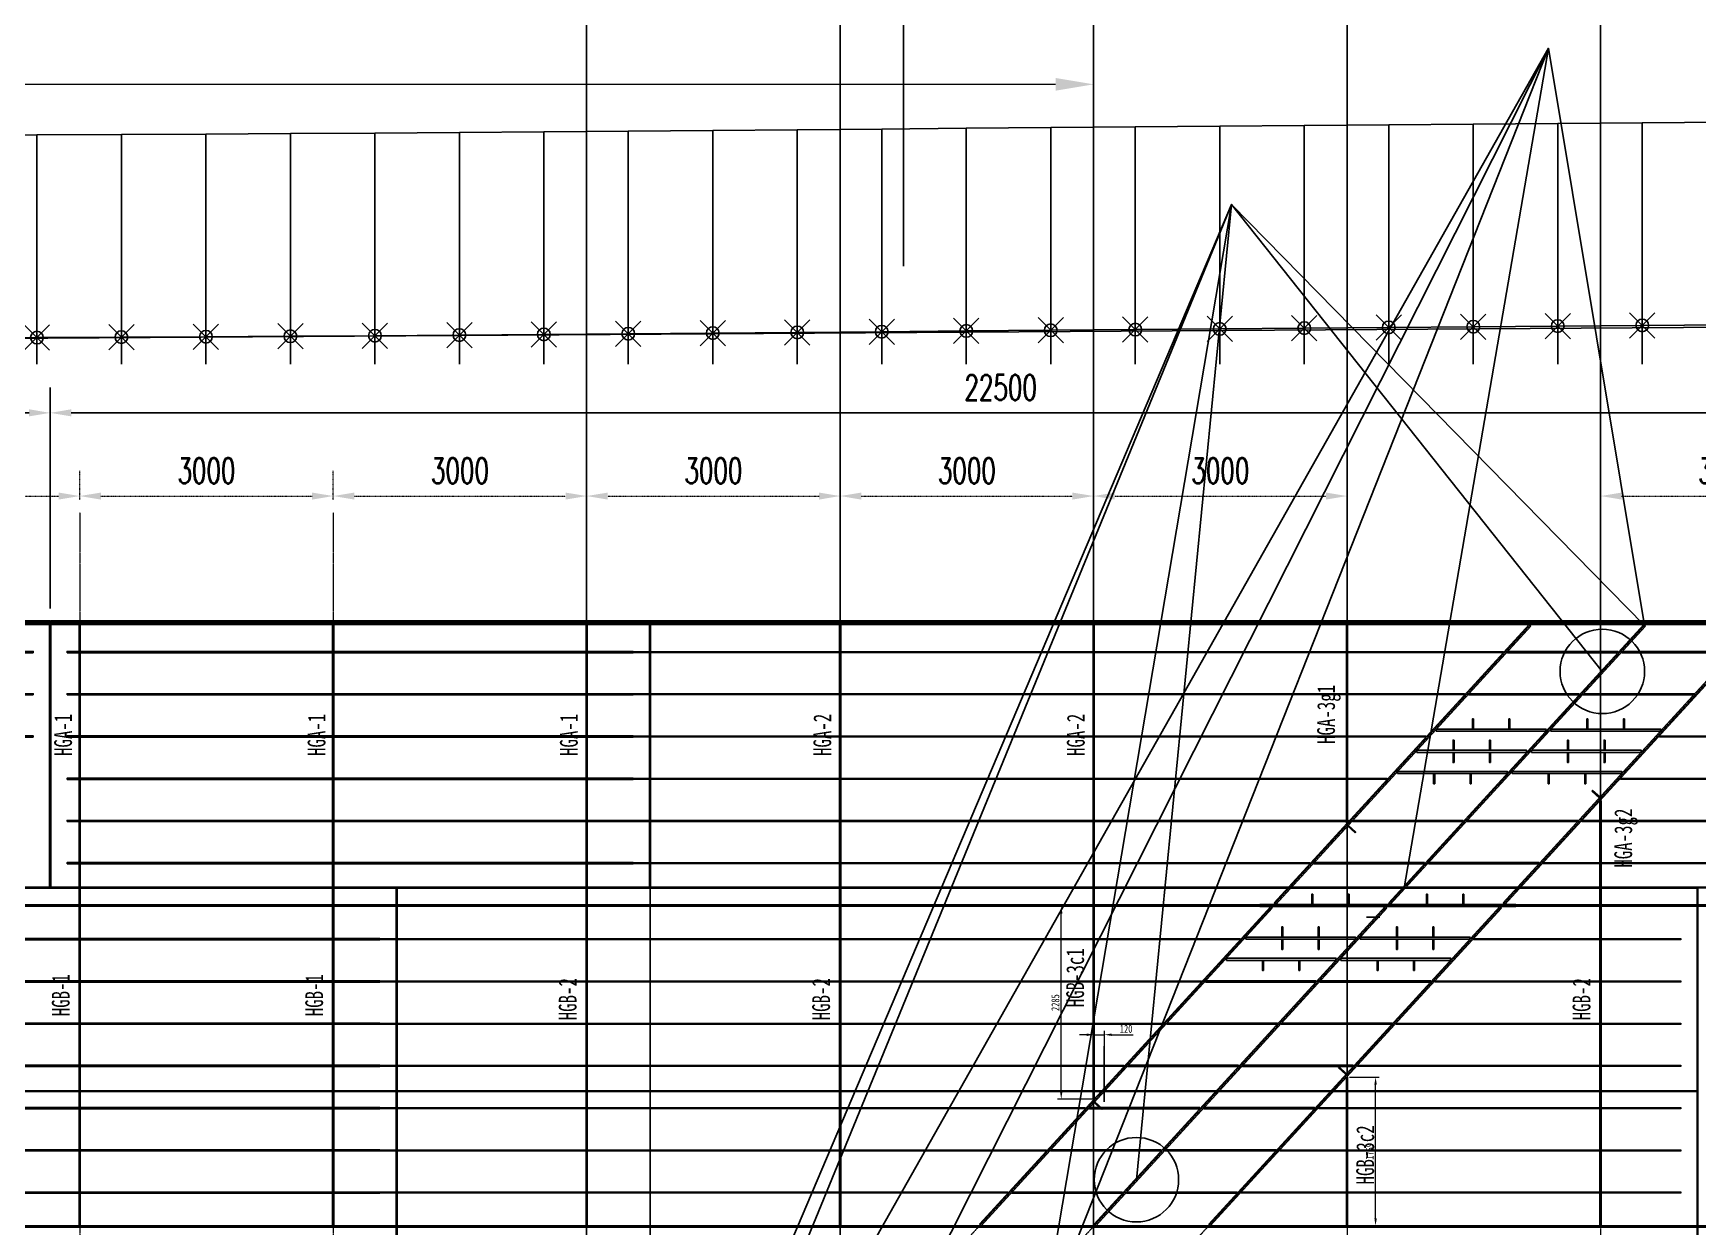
# Model space of a CAD drawing. Extents: x -158665 to 747974, y -1078007 to -307893.
# Drawn here: x 182833 to 202533, y -499995 to -485864 of the extents above; entities that cross this region are included whole.
import ezdxf
from ezdxf.enums import TextEntityAlignment as Align

# ---------------------------------------------------------------- set-up
doc = ezdxf.new("R2010")
doc.units = 0
doc.header["$LTSCALE"] = 0.02
doc.header["$MEASUREMENT"] = 0
doc.header["$PDMODE"] = 35
doc.header["$PDSIZE"] = 150
for name, pattern in [('CENTER', [2, 1.25, -0.25, 0.25, -0.25]), ('CENTER2', [28.575, 19.05, -3.175, 3.175, -3.175]), ('PHANTOM', [63.5, 31.75, -6.35, 6.35, -6.35, 6.35, -6.35])]:
    doc.linetypes.add(name, pattern=pattern)
doc.layers.get('0').update_dxf_attribs({"linetype": 'CONTINUOUS'})
doc.layers.get('Defpoints').update_dxf_attribs({"linetype": 'CONTINUOUS'})
for name, color, linetype in [('1', 1, 'CONTINUOUS'), ('A3', 7, 'CONTINUOUS'), ('Axis', 1, 'CENTER2'), ('ZG', 7, 'CONTINUOUS'), ('二次预拼节段线', 7, 'CONTINUOUS'), ('横隔板', 7, 'CONTINUOUS'), ('横隔板开孔', 7, 'CONTINUOUS'), ('腹板', 7, 'CONTINUOUS')]:
    doc.layers.add(name, color=color, linetype=linetype)
for name, color, linetype, lineweight in [('1图框轮廓', 7, 'CONTINUOUS', 35), ('2细线层', 41, 'CONTINUOUS', 15), ('3中心线层', 1, 'CENTER', 13)]:
    doc.layers.add(name, color=color, linetype=linetype, lineweight=lineweight)
doc.styles.add('HC_GBDIM', font='romans', dxfattribs={"width": 0.667, "bigfont": 'gbcbig'})
doc.styles.add('仿宋', font='仿宋_GB2312_1.ttf', dxfattribs={"width": 0.7})
doc.dimstyles.new('180', dxfattribs={"dimscale": 180, "dimtxt": 2.7, "dimasz": 2.5, "dimexe": 1.25, "dimexo": 0.625, "dimtad": 1, "dimdec": 0, "dimdsep": 46, "dimtxsty": '仿宋', "dimcen": 2.5, "dimclrd": 3, "dimclre": 3, "dimclrt": 4, "dimazin": 0, "dimtfac": 1, "dimtdec": 0, "dimtmove": 0, "dimatfit": 3, "dimfxl": 1.25, "dimlwd": 13, "dimlwe": 13, "dimarcsym": 0})
doc.dimstyles.new('HC_GBDIM-100', dxfattribs={"dimscale": 100, "dimtxt": 3, "dimasz": 2.5, "dimexe": 3, "dimexo": 1.5, "dimgap": 1.5, "dimtad": 1, "dimdec": 0, "dimzin": 0, "dimdsep": 46, "dimtxsty": 'HC_GBDIM', "dimcen": 2.5, "dimclrd": 130, "dimclre": 130, "dimclrt": 3, "dimadec": 0, "dimazin": 0, "dimtfac": 0.714286, "dimtdec": 0, "dimtmove": 0, "dimatfit": 3, "dimfxl": 1, "dimtzin": 0, "dimlwd": -1, "dimlwe": -1, "dimarcsym": 0})
doc.dimstyles.new('样式-35', dxfattribs={"dimscale": 35, "dimtxt": 2.7, "dimasz": 2.5, "dimexe": 1.25, "dimexo": 0.625, "dimtad": 1, "dimdec": 0, "dimdsep": 46, "dimtxsty": '仿宋', "dimcen": 2.5, "dimclrd": 3, "dimclre": 3, "dimclrt": 4, "dimazin": 0, "dimtfac": 1, "dimtdec": 0, "dimtmove": 0, "dimatfit": 3, "dimfxl": 1.25, "dimlwd": 13, "dimlwe": 13, "dimarcsym": 0})

# ---------------------------------------------------------------- blocks, each defined once
blk = doc.blocks.new('*D98')
at = {"color": 130}
for p, q in [((169533, -492676), (169533, -490058)), ((183033, -492676), (183033, -490058)), ((169783, -490358), (182783, -490358))]:
    blk.add_line(p, q, dxfattribs=at)
for points in [[(169783, -490316), (169783, -490400), (169533, -490358)], [(182783, -490316), (182783, -490400), (183033, -490358)]]:
    blk.add_solid(points, dxfattribs=at)
at = {"layer": 'Defpoints', "color": 0}
for p in [(183033, -490358), (169533, -492826), (183033, -492826)]:
    blk.add_point(p, dxfattribs=at)
at = {"color": 3, "insert": (176283, -490058), "char_height": 300, "attachment_point": 5, "style": 'HC_GBDIM'}
blk.add_mtext('13500', dxfattribs=at)
blk = doc.blocks.new('*D99')
at = {"color": 130}
for p, q in [((183033, -492676), (183033, -490058)), ((205533, -492676), (205533, -490058)), ((183283, -490358), (205283, -490358))]:
    blk.add_line(p, q, dxfattribs=at)
for points in [[(183283, -490316), (183283, -490400), (183033, -490358)], [(205283, -490316), (205283, -490400), (205533, -490358)]]:
    blk.add_solid(points, dxfattribs=at)
at = {"layer": 'Defpoints', "color": 0}
for p in [(205533, -490358), (183033, -492826), (205533, -492826)]:
    blk.add_point(p, dxfattribs=at)
at = {"color": 3, "insert": (194283, -490058), "char_height": 300, "attachment_point": 5, "style": 'HC_GBDIM'}
blk.add_mtext('22500', dxfattribs=at)
blk = doc.blocks.new('*D157')
at = {"layer": '3中心线层', "color": 130, "linetype": 'CENTER'}
for p, q in [((180383, -491389), (180383, -491043)), ((183383, -491389), (183383, -491043)), ((180633, -491343), (183133, -491343))]:
    blk.add_line(p, q, dxfattribs=at)
for points in [[(180633, -491302), (180633, -491385), (180383, -491343)], [(183133, -491302), (183133, -491385), (183383, -491343)]]:
    blk.add_solid(points, dxfattribs=at)
at = {"layer": 'Defpoints', "color": 0, "linetype": 'CENTER'}
for p in [(183383, -491343), (180383, -491539), (183383, -491539)]:
    blk.add_point(p, dxfattribs=at)
at = {"layer": '3中心线层', "color": 3, "linetype": 'CENTER', "insert": (181883, -491043), "char_height": 300, "attachment_point": 5, "style": 'HC_GBDIM'}
blk.add_mtext('3000', dxfattribs=at)
blk = doc.blocks.new('*D158')
at = {"layer": '3中心线层', "color": 130, "linetype": 'CENTER'}
for p, q in [((183383, -491389), (183383, -491043)), ((186383, -491389), (186383, -491043)), ((183633, -491343), (186133, -491343))]:
    blk.add_line(p, q, dxfattribs=at)
for points in [[(183633, -491302), (183633, -491385), (183383, -491343)], [(186133, -491302), (186133, -491385), (186383, -491343)]]:
    blk.add_solid(points, dxfattribs=at)
at = {"layer": 'Defpoints', "color": 0, "linetype": 'CENTER'}
for p in [(186383, -491343), (183383, -491539), (186383, -491539)]:
    blk.add_point(p, dxfattribs=at)
at = {"layer": '3中心线层', "color": 3, "linetype": 'CENTER', "insert": (184883, -491043), "char_height": 300, "attachment_point": 5, "style": 'HC_GBDIM'}
blk.add_mtext('3000', dxfattribs=at)
blk = doc.blocks.new('*D159')
at = {"layer": '3中心线层', "color": 130, "linetype": 'CENTER'}
for p, q in [((186383, -491389), (186383, -491043)), ((189383, -491389), (189383, -491043)), ((186633, -491343), (189133, -491343))]:
    blk.add_line(p, q, dxfattribs=at)
for points in [[(186633, -491302), (186633, -491385), (186383, -491343)], [(189133, -491302), (189133, -491385), (189383, -491343)]]:
    blk.add_solid(points, dxfattribs=at)
at = {"layer": 'Defpoints', "color": 0, "linetype": 'CENTER'}
for p in [(189383, -491343), (186383, -491539), (189383, -491539)]:
    blk.add_point(p, dxfattribs=at)
at = {"layer": '3中心线层', "color": 3, "linetype": 'CENTER', "insert": (187883, -491043), "char_height": 300, "attachment_point": 5, "style": 'HC_GBDIM'}
blk.add_mtext('3000', dxfattribs=at)
blk = doc.blocks.new('*D160')
at = {"layer": '3中心线层', "color": 130, "linetype": 'CENTER'}
for p, q in [((189383, -491389), (189383, -491043)), ((192383, -491389), (192383, -491043)), ((189633, -491343), (192133, -491343))]:
    blk.add_line(p, q, dxfattribs=at)
for points in [[(189633, -491302), (189633, -491385), (189383, -491343)], [(192133, -491302), (192133, -491385), (192383, -491343)]]:
    blk.add_solid(points, dxfattribs=at)
at = {"layer": 'Defpoints', "color": 0, "linetype": 'CENTER'}
for p in [(192383, -491343), (189383, -491539), (192383, -491539)]:
    blk.add_point(p, dxfattribs=at)
at = {"layer": '3中心线层', "color": 3, "linetype": 'CENTER', "insert": (190883, -491043), "char_height": 300, "attachment_point": 5, "style": 'HC_GBDIM'}
blk.add_mtext('3000', dxfattribs=at)
blk = doc.blocks.new('*D161')
at = {"layer": '3中心线层', "color": 130, "linetype": 'CENTER'}
for p, q in [((192383, -491389), (192383, -491043)), ((195383, -491303), (195383, -491043)), ((192633, -491343), (195133, -491343))]:
    blk.add_line(p, q, dxfattribs=at)
for points in [[(192633, -491302), (192633, -491385), (192383, -491343)], [(195133, -491302), (195133, -491385), (195383, -491343)]]:
    blk.add_solid(points, dxfattribs=at)
at = {"layer": 'Defpoints', "color": 0, "linetype": 'CENTER'}
for p in [(195383, -491343), (195383, -491453), (192383, -491539)]:
    blk.add_point(p, dxfattribs=at)
at = {"layer": '3中心线层', "color": 3, "linetype": 'CENTER', "insert": (193883, -491043), "char_height": 300, "attachment_point": 5, "style": 'HC_GBDIM'}
blk.add_mtext('3000', dxfattribs=at)
blk = doc.blocks.new('*D162')
at = {"layer": '3中心线层', "color": 130, "linetype": 'CENTER'}
for p, q in [((195383, -491303), (195383, -491043)), ((198383, -491303), (198383, -491043)), ((195633, -491343), (198133, -491343))]:
    blk.add_line(p, q, dxfattribs=at)
for points in [[(195633, -491302), (195633, -491385), (195383, -491343)], [(198133, -491302), (198133, -491385), (198383, -491343)]]:
    blk.add_solid(points, dxfattribs=at)
at = {"layer": 'Defpoints', "color": 0, "linetype": 'CENTER'}
for p in [(195383, -491453), (198383, -491343), (198383, -491453)]:
    blk.add_point(p, dxfattribs=at)
at = {"layer": '3中心线层', "color": 3, "linetype": 'CENTER', "insert": (196883, -491043), "char_height": 300, "attachment_point": 5, "style": 'HC_GBDIM'}
blk.add_mtext('3000', dxfattribs=at)
blk = doc.blocks.new('*D163')
at = {"layer": '3中心线层', "color": 130, "linetype": 'CENTER'}
for p, q in [((201383, -492676), (201383, -491043)), ((204383, -491389), (204383, -491043)), ((201633, -491343), (204133, -491343))]:
    blk.add_line(p, q, dxfattribs=at)
for points in [[(201633, -491302), (201633, -491385), (201383, -491343)], [(204133, -491302), (204133, -491385), (204383, -491343)]]:
    blk.add_solid(points, dxfattribs=at)
at = {"layer": 'Defpoints', "color": 0, "linetype": 'CENTER'}
for p in [(204383, -491343), (204383, -491539), (201383, -492826)]:
    blk.add_point(p, dxfattribs=at)
at = {"layer": '3中心线层', "color": 3, "linetype": 'CENTER', "insert": (202883, -491043), "char_height": 300, "attachment_point": 5, "style": 'HC_GBDIM'}
blk.add_mtext('3000', dxfattribs=at)
blk = doc.blocks.new('*D80')
at = {"color": 3, "lineweight": 13, "ltscale": 3}
for p, q in [((195368, -496199), (194956, -496199)), ((195368, -498484), (194956, -498484))]:
    blk.add_line(p, q, dxfattribs=at)
at = {"color": 3, "linetype": 'ByBlock', "lineweight": 13, "ltscale": 3}
blk.add_line((195000, -498396), (195000, -496286), dxfattribs=at)
at = {"color": 3, "ltscale": 3}
for points in [[(194985, -496286), (195014, -496286), (195000, -496199)], [(194985, -498396), (195014, -498396), (195000, -498484)]]:
    blk.add_solid(points, dxfattribs=at)
at = {"layer": 'Defpoints', "color": 0, "ltscale": 3}
for p in [(195000, -496199), (195390, -496199), (195390, -498484)]:
    blk.add_point(p, dxfattribs=at)
at = {"color": 4, "ltscale": 3, "insert": (194931, -497341), "char_height": 94.5, "attachment_point": 5, "rotation": 90, "style": '仿宋'}
blk.add_mtext('2285', dxfattribs=at)
blk = doc.blocks.new('*D81')
at = {"color": 3, "lineweight": 13, "ltscale": 3}
for p, q in [((198412, -498224), (198764, -498224)), ((198412, -499983), (198764, -499983))]:
    blk.add_line(p, q, dxfattribs=at)
at = {"color": 3, "linetype": 'ByBlock', "lineweight": 13, "ltscale": 3}
blk.add_line((198720, -499895), (198720, -498311), dxfattribs=at)
at = {"color": 3, "ltscale": 3}
for points in [[(198706, -498311), (198735, -498311), (198720, -498224)], [(198706, -499895), (198735, -499895), (198720, -499983)]]:
    blk.add_solid(points, dxfattribs=at)
at = {"layer": 'Defpoints', "color": 0, "ltscale": 3}
for p in [(198390, -498224), (198720, -498224), (198390, -499983)]:
    blk.add_point(p, dxfattribs=at)
at = {"color": 4, "ltscale": 3, "insert": (198651, -499103), "char_height": 94.5, "attachment_point": 5, "rotation": 90, "style": '仿宋'}
blk.add_mtext('1759', dxfattribs=at)
blk = doc.blocks.new('*D82')
at = {"color": 3, "linetype": 'ByBlock', "lineweight": 13, "ltscale": 3}
for p, q in [((195302, -497721), (195215, -497721)), ((195390, -497721), (195510, -497721)), ((195597, -497721), (195851, -497721))]:
    blk.add_line(p, q, dxfattribs=at)
at = {"color": 3, "lineweight": 13, "ltscale": 3}
for p, q in [((195390, -498135), (195390, -497677)), ((195510, -498135), (195510, -497677))]:
    blk.add_line(p, q, dxfattribs=at)
at = {"color": 3, "ltscale": 3}
for points in [[(195302, -497707), (195302, -497736), (195390, -497721)], [(195597, -497707), (195597, -497736), (195510, -497721)]]:
    blk.add_solid(points, dxfattribs=at)
at = {"layer": 'Defpoints', "color": 0, "ltscale": 3}
for p in [(195510, -497721), (195390, -498157), (195510, -498157)]:
    blk.add_point(p, dxfattribs=at)
at = {"color": 4, "ltscale": 3, "insert": (195768, -497652), "char_height": 94.5, "attachment_point": 5, "style": '仿宋'}
blk.add_mtext('120', dxfattribs=at)
blk = doc.blocks.new('*D596')
at = {"color": 3, "lineweight": 13, "ltscale": 3}
for p, q in [((144436, -474876), (144436, -486693)), ((195383, -499878), (195383, -486243))]:
    blk.add_line(p, q, dxfattribs=at)
at = {"color": 3, "linetype": 'ByBlock', "lineweight": 13, "ltscale": 3}
blk.add_line((144886, -486468), (194933, -486468), dxfattribs=at)
at = {"color": 3, "ltscale": 3}
for points in [[(144886, -486393), (144886, -486543), (144436, -486468)], [(194933, -486393), (194933, -486543), (195383, -486468)]]:
    blk.add_solid(points, dxfattribs=at)
at = {"layer": 'Defpoints', "color": 0, "ltscale": 3}
for p in [(144436, -474764), (195383, -486468), (195383, -499991)]:
    blk.add_point(p, dxfattribs=at)
at = {"color": 4, "ltscale": 3, "insert": (169909, -486112), "char_height": 486, "attachment_point": 5, "style": '仿宋'}
blk.add_mtext('50947', dxfattribs=at)
blk = doc.blocks.new('*D598')
at = {"color": 3, "lineweight": 13, "ltscale": 3}
for p, q in [((134876, -489673), (134876, -449390)), ((195383, -499878), (195383, -449390))]:
    blk.add_line(p, q, dxfattribs=at)
at = {"color": 3, "linetype": 'ByBlock', "lineweight": 13, "ltscale": 3}
blk.add_line((194933, -449615), (135326, -449615), dxfattribs=at)
at = {"color": 3, "ltscale": 3}
for points in [[(135326, -449540), (135326, -449690), (134876, -449615)], [(194933, -449540), (194933, -449690), (195383, -449615)]]:
    blk.add_solid(points, dxfattribs=at)
at = {"layer": 'Defpoints', "color": 0, "ltscale": 3}
for p in [(134876, -449615), (134876, -489785), (195383, -499991)]:
    blk.add_point(p, dxfattribs=at)
at = {"color": 4, "ltscale": 3, "insert": (165129, -449259), "char_height": 486, "attachment_point": 5, "style": '仿宋'}
blk.add_mtext('60507', dxfattribs=at)

msp = doc.modelspace()

# ---------------------------------------------------------------- linework, layer by layer
at = {"color": 7, "ltscale": 3}
for p, q in [((201382.8, -494987.6), (201382.8, -468059.1)), ((198382.8, -498197), (198382.8, -469985.6)), ((195382.8, -501470.9), (195382.8, -473219.5)), ((192382.8, -501784.5), (192382.8, -476353.3)), ((192382.8, -504744.8), (192382.8, -479314.1)), ((189382.8, -505058.4), (189382.8, -479779.4)), ((201382.8, -494923.1), (201373.2, -494914.3)), ((198382.8, -495236.6), (198392.4, -495245.4)), ((198769, -496327.6), (198611.4, -496327.6)), ((195509.8, -497855.8), (195509.8, -498514.5)), ((198382.8, -498197), (198373.2, -498188.2)), ((195382.8, -498510.5), (195392.4, -498519.3))]:
    msp.add_line(p, q, dxfattribs=at)
at = {"color": 1, "ltscale": 3}
for p, q in [((193133.1, -484786.6), (193133.1, -488622)), ((230875.9, -489160.6), (134875.9, -489784.6)), ((199042.4, -495977.7), (199077.7, -495977.7)), ((199042.4, -495980.7), (199077.7, -495980.7))]:
    msp.add_line(p, q, dxfattribs=at)
at = {"color": 7, "linetype": 'PHANTOM', "ltscale": 10}
for p, q in [((240933.3, -492865.7), (150963.1, -492865.7)), ((239013.6, -496190.7), (147916.9, -496190.7)), ((236819.7, -499990.7), (144435.5, -499990.7))]:
    msp.add_line(p, q, dxfattribs=at)
at = {"color": 7, "ltscale": 3}
for points in [[(202875.9, -486914.3), (201875.9, -486922.3), (200875.9, -486930.4), (199875.9, -486938.5), (198875.9, -486946.8), (197875.9, -486955.1), (196875.9, -486963.5), (195875.9, -486971.9), (194875.9, -486980.3), (193875.9, -486988.7), (192875.9, -486997.1), (191875.9, -487005.3), (190875.9, -487013.5), (189875.9, -487021.6), (188875.9, -487029.5), (187875.9, -487037.2), (186875.9, -487044.7), (185875.9, -487051.9), (184875.9, -487056.9), (183875.9, -487061.7), (182875.9, -487066.2), (181875.9, -487070.5)], [(181875.9, -489470.5), (182875.9, -489466.2), (183875.9, -489461.7), (184875.9, -489456.9), (185875.9, -489451.9), (186875.9, -489444.7), (187875.9, -489437.2), (188875.9, -489429.5), (189875.9, -489421.6), (190875.9, -489413.5), (191875.9, -489405.3), (192875.9, -489397.1), (193875.9, -489388.7), (194875.9, -489380.3), (195875.9, -489371.9), (196875.9, -489363.5), (197875.9, -489355.1), (198875.9, -489346.8), (199875.9, -489338.5), (200875.9, -489330.4), (201875.9, -489322.3), (202875.9, -489314.3)]]:
    msp.add_lwpolyline(points, dxfattribs=at)
at = {"color": 1, "ltscale": 3}
for points in [[(201280.7, -494837.6), (201369.2, -494918.7), (201377.3, -494909.8), (201288.8, -494828.8)], [(198476.8, -495330.9), (198388.4, -495249.8), (198396.5, -495241), (198484.9, -495322)], [(198280.7, -498111.5), (198369.2, -498192.6), (198377.3, -498183.8), (198288.8, -498102.7)], [(195476.8, -498604.8), (195388.4, -498523.7), (195396.5, -498514.9), (195484.9, -498596)]]:
    msp.add_lwpolyline(points, close=True, dxfattribs=at)
for centre in [(201404.1, -493419.6), (195889.6, -499437.7)]:
    msp.add_circle(centre, 500, dxfattribs=at)
at = {"layer": '1', "color": 8}
for p, q in [((194875.9, -486980.3), (194875.9, -489783.4)), ((195875.9, -486971.9), (195875.9, -489783.4)), ((197875.9, -486955.1), (197875.9, -489783.4)), ((198875.9, -486946.8), (198875.9, -489783.4)), ((199875.9, -486938.5), (199875.9, -489783.4)), ((200875.9, -486930.4), (200875.9, -489783.4)), ((201875.9, -486922.3), (201875.9, -489783.4)), ((182875.9, -487066.2), (182875.9, -489783.4)), ((183875.9, -487061.7), (183875.9, -489783.4)), ((184875.9, -487056.9), (184875.9, -489783.4)), ((185875.9, -487051.9), (185875.9, -489783.4)), ((186875.9, -487044.7), (186875.9, -489783.4)), ((187875.9, -487037.2), (187875.9, -489783.4)), ((188875.9, -487029.5), (188875.9, -489783.4)), ((189875.9, -487021.6), (189875.9, -489783.4)), ((190875.9, -487013.5), (190875.9, -489783.4)), ((191875.9, -487005.3), (191875.9, -489783.4)), ((192875.9, -486997.1), (192875.9, -489783.4)), ((193875.9, -486988.7), (193875.9, -489783.4))]:
    msp.add_line(p, q, dxfattribs=at)
at = {"layer": '1', "color": 3}
msp.add_line((196875.9, -486963.5), (196875.9, -489783.4), dxfattribs=at)
at = {"layer": '1', "color": 181}
for points in [[(181875.9, -487070.5), (182875.9, -487066.2), (183875.9, -487061.7), (184875.9, -487056.9), (185875.9, -487051.9), (186875.9, -487044.7), (187875.9, -487037.2), (188875.9, -487029.5), (189875.9, -487021.6), (190875.9, -487013.5), (191875.9, -487005.3), (192875.9, -486997.1), (193875.9, -486988.7), (194875.9, -486980.3), (195875.9, -486971.9), (196875.9, -486963.5), (197875.9, -486955.1), (198875.9, -486946.8), (199875.9, -486938.5), (200875.9, -486930.4), (201875.9, -486922.3), (202875.9, -486914.3)], [(181875.9, -489470.5), (182875.9, -489466.2), (183875.9, -489461.7), (184875.9, -489456.9), (185875.9, -489451.9), (186875.9, -489444.7), (187875.9, -489437.2), (188875.9, -489429.5), (189875.9, -489421.6), (190875.9, -489413.5), (191875.9, -489405.3), (192875.9, -489397.1), (193875.9, -489388.7), (194875.9, -489380.3), (195875.9, -489371.9), (196875.9, -489363.5), (197875.9, -489355.1), (198875.9, -489346.8), (199875.9, -489338.5), (200875.9, -489330.4), (201875.9, -489322.3), (202875.9, -489314.3)]]:
    msp.add_lwpolyline(points, dxfattribs=at)
at = {"layer": '1', "color": 4}
for points in [[(182833.1, -493197.7), (182833.1, -493183.7), (169733.1, -493183.7), (169733.1, -493197.7)], [(183233.1, -493197.7), (183233.1, -493183.7), (189932.7, -493183.7), (189932.7, -493197.7)], [(201589.8, -493183.7), (201589.8, -493197.7), (200281.6, -493197.7), (200281.6, -493183.7)], [(201637.9, -493183.7), (201637.9, -493197.7), (202946.2, -493197.7), (202946.2, -493183.7)], [(182833.1, -493697.7), (182833.1, -493683.7), (169733.1, -493683.7), (169733.1, -493697.7)], [(183233.1, -493697.7), (183233.1, -493683.7), (189932.7, -493683.7), (189932.7, -493697.7)], [(201131.7, -493683.7), (201131.7, -493697.7), (199823.4, -493697.7), (199823.4, -493683.7)], [(201179.8, -493683.7), (201179.8, -493697.7), (202488, -493697.7), (202488, -493683.7)], [(182833.1, -494197.7), (182833.1, -494183.7), (169733.1, -494183.7), (169733.1, -494197.7)], [(183233.1, -494197.7), (183233.1, -494183.7), (189932.7, -494183.7), (189932.7, -494197.7)], [(183233.1, -494697.7), (183233.1, -494683.7), (189932.7, -494683.7), (189932.7, -494697.7)], [(183233.1, -495197.7), (183233.1, -495183.7), (189932.7, -495183.7), (189932.7, -495197.7)], [(199757.2, -495183.7), (199757.2, -495197.7), (198448.9, -495197.7), (198448.9, -495183.7)], [(199805.3, -495183.7), (199805.3, -495197.7), (201113.5, -495197.7), (201113.5, -495183.7)], [(183233.1, -495697.7), (183233.1, -495683.7), (189932.7, -495683.7), (189932.7, -495697.7)], [(199299, -495683.7), (199299, -495697.7), (197990.8, -495697.7), (197990.8, -495683.7)], [(199347.1, -495683.7), (199347.1, -495697.7), (200655.3, -495697.7), (200655.3, -495683.7)], [(180233.1, -496597.7), (180233.1, -496583.7), (186933.1, -496583.7), (186933.1, -496597.7)], [(180233.1, -497097.7), (180233.1, -497083.7), (186933.1, -497083.7), (186933.1, -497097.7)], [(198016.1, -497083.7), (198016.1, -497097.7), (196707.9, -497097.7), (196707.9, -497083.7)], [(198064.2, -497083.7), (198064.2, -497097.7), (199372.5, -497097.7), (199372.5, -497083.7)], [(180233.1, -497597.7), (180233.1, -497583.7), (186933.1, -497583.7), (186933.1, -497597.7)], [(197558, -497583.7), (197558, -497597.7), (196249.7, -497597.7), (196249.7, -497583.7)], [(197606.1, -497583.7), (197606.1, -497597.7), (198914.3, -497597.7), (198914.3, -497583.7)], [(180233.1, -498097.7), (180233.1, -498083.7), (186933.1, -498083.7), (186933.1, -498097.7)], [(197099.8, -498083.7), (197099.8, -498097.7), (195791.6, -498097.7), (195791.6, -498083.7)], [(197147.9, -498083.7), (197147.9, -498097.7), (198456.2, -498097.7), (198456.2, -498083.7)], [(180233.1, -498597.7), (180233.1, -498583.7), (186933.1, -498583.7), (186933.1, -498597.7)], [(196641.6, -498583.7), (196641.6, -498597.7), (195333.4, -498597.7), (195333.4, -498583.7)], [(196689.7, -498583.7), (196689.7, -498597.7), (197998, -498597.7), (197998, -498583.7)], [(180233.1, -499097.7), (180233.1, -499083.7), (186933.1, -499083.7), (186933.1, -499097.7)], [(196183.5, -499083.7), (196183.5, -499097.7), (194875.2, -499097.7), (194875.2, -499083.7)], [(196231.6, -499083.7), (196231.6, -499097.7), (197539.8, -499097.7), (197539.8, -499083.7)], [(180233.1, -499597.7), (180233.1, -499583.7), (186933.1, -499583.7), (186933.1, -499597.7)], [(195725.3, -499583.7), (195725.3, -499597.7), (194417.1, -499597.7), (194417.1, -499583.7)], [(195773.4, -499583.7), (195773.4, -499597.7), (197081.7, -499597.7), (197081.7, -499583.7)]]:
    msp.add_lwpolyline(points, close=True, dxfattribs=at)
at = {"layer": '1', "color": 25}
for p in [(182875.9, -489466.2), (183875.9, -489461.7), (184875.9, -489456.9), (185875.9, -489451.9), (186875.9, -489444.7), (187875.9, -489437.2), (188875.9, -489429.5), (189875.9, -489421.6), (190875.9, -489413.5), (191875.9, -489405.3), (192875.9, -489397.1), (193875.9, -489388.7), (194875.9, -489380.3), (195875.9, -489371.9), (196875.9, -489363.5), (197875.9, -489355.1), (198875.9, -489346.8), (199875.9, -489338.5), (200875.9, -489330.4), (201875.9, -489322.3)]:
    msp.add_point(p, dxfattribs=at)
at = {"layer": '1图框轮廓', "color": 1}
for points in [[(183030.1, -495977.7), (169536.1, -495977.7), (169536.1, -492825.7), (183030.1, -492825.7)], [(190129.7, -492825.7), (183036.1, -492825.7), (183036.1, -495977.7), (190129.7, -495977.7)], [(180036.1, -495983.7), (187130.1, -495983.7), (187130.1, -498390.7), (180036.1, -498390.7)], [(180036.1, -498390.7), (187130.1, -498390.7), (187130.1, -500247.7), (180036.1, -500247.7)]]:
    msp.add_lwpolyline(points, close=True, dxfattribs=at)
at = {"layer": '1图框轮廓', "color": 42}
for points in [[(205530.1, -495977.7), (190135.7, -495977.7), (190135.7, -492825.7), (205530.1, -492825.7)], [(187136.1, -498390.7), (202530.1, -498390.7), (202530.1, -495983.7), (187136.1, -495983.7)], [(187136.1, -500247.7), (202530.1, -500247.7), (202530.1, -498390.7), (187136.1, -498390.7)]]:
    msp.add_lwpolyline(points, close=True, dxfattribs=at)
at = {"layer": '2细线层', "color": 8}
for points in [[(200232.6, -493182.7), (200232.6, -493198.7), (189932.7, -493198.7), (189932.7, -493182.7)], [(199774.4, -493682.7), (199774.4, -493698.7), (189932.7, -493698.7), (189932.7, -493682.7)], [(199316.2, -494182.7), (199316.2, -494198.7), (189932.7, -494198.7), (189932.7, -494182.7)], [(205333.1, -494182.7), (205333.1, -494198.7), (202078.9, -494198.7), (202078.9, -494182.7)], [(198858.1, -494682.7), (198858.1, -494698.7), (189932.7, -494698.7), (189932.7, -494682.7)], [(205333.1, -494682.7), (205333.1, -494698.7), (201620.7, -494698.7), (201620.7, -494682.7)], [(198399.9, -495182.7), (198399.9, -495198.7), (189932.7, -495198.7), (189932.7, -495182.7)], [(205333.1, -495182.7), (205333.1, -495198.7), (201162.5, -495198.7), (201162.5, -495182.7)], [(197941.7, -495682.7), (197941.7, -495698.7), (189932.7, -495698.7), (189932.7, -495682.7)], [(205333.1, -495682.7), (205333.1, -495698.7), (200704.4, -495698.7), (200704.4, -495682.7)], [(197117, -496582.7), (197117, -496598.7), (186933.1, -496598.7), (186933.1, -496582.7)], [(202333.1, -496582.7), (202333.1, -496598.7), (199879.7, -496598.7), (199879.7, -496582.7)], [(196658.9, -497082.7), (196658.9, -497098.7), (186933.1, -497098.7), (186933.1, -497082.7)], [(202333.1, -497082.7), (202333.1, -497098.7), (199421.5, -497098.7), (199421.5, -497082.7)], [(196200.7, -497582.7), (196200.7, -497598.7), (186933.1, -497598.7), (186933.1, -497582.7)], [(202333.1, -497582.7), (202333.1, -497598.7), (198963.3, -497598.7), (198963.3, -497582.7)], [(195742.6, -498082.7), (195742.6, -498098.7), (186933.1, -498098.7), (186933.1, -498082.7)], [(202333.1, -498082.7), (202333.1, -498098.7), (198505.2, -498098.7), (198505.2, -498082.7)], [(195284.4, -498582.7), (195284.4, -498598.7), (186933.1, -498598.7), (186933.1, -498582.7)], [(202333.1, -498582.7), (202333.1, -498598.7), (198047, -498598.7), (198047, -498582.7)], [(194826.2, -499082.7), (194826.2, -499098.7), (186933.1, -499098.7), (186933.1, -499082.7)], [(202333.1, -499082.7), (202333.1, -499098.7), (197588.8, -499098.7), (197588.8, -499082.7)], [(194368.1, -499582.7), (194368.1, -499598.7), (186933.1, -499598.7), (186933.1, -499582.7)], [(202333.1, -499582.7), (202333.1, -499598.7), (197130.7, -499598.7), (197130.7, -499582.7)]]:
    msp.add_lwpolyline(points, close=True, dxfattribs=at)
at = {"layer": '3中心线层', "color": 8, "linetype": 'CENTER', "ltscale": 10}
for points in [[(195382.8, -498510.5), (195382.8, -491453.5)], [(183382.8, -491539.4), (183382.8, -508000.7)], [(186382.8, -491539.4), (186382.8, -508000.7)], [(189382.8, -505058.4), (189382.8, -491539.4)], [(192382.8, -501784.5), (192382.8, -491539.4)], [(198382.8, -495236.6), (198382.8, -491539.4)], [(201382.8, -494923.1), (201382.8, -508000.7)], [(198382.8, -498197), (198382.8, -508000.7)]]:
    msp.add_lwpolyline(points, dxfattribs=at)
at = {"layer": '3中心线层', "color": 1, "linetype": 'CENTER', "ltscale": 10}
for points in [[(187461, -507155.7), (200592, -492825.7)], [(188817.3, -507155.7), (201948.3, -492825.7)], [(190173.7, -507155.7), (203304.7, -492825.7)]]:
    msp.add_lwpolyline(points, dxfattribs=at)
at = {"layer": '3中心线层', "color": 7, "linetype": 'ByBlock', "ltscale": 10}
for points in [[(197538.1, -496177.7), (197518.9, -496160.2), (200537.7, -492865.7), (200556.9, -492883.3), (197538.1, -496177.7)], [(198894.4, -496177.7), (198875.3, -496160.2), (201894.1, -492865.7), (201913.2, -492883.3), (198894.4, -496177.7)], [(200250.8, -496177.7), (200231.6, -496160.2), (203250.4, -492865.7), (203269.6, -492883.3), (200250.8, -496177.7)], [(194051.4, -499982.7), (194032.3, -499965.2), (197479, -496203.7), (197498.2, -496221.3), (194051.4, -499982.7)], [(195407.8, -499982.7), (195388.6, -499965.2), (198835.3, -496203.7), (198854.5, -496221.3), (195407.8, -499982.7)], [(196764.1, -499982.7), (196745, -499965.2), (200191.7, -496203.7), (200210.9, -496221.3), (196764.1, -499982.7)]]:
    msp.add_lwpolyline(points, dxfattribs=at)
at = {"layer": 'Axis'}
msp.add_line((195382.8, -488317.5), (195382.8, -463041.7), dxfattribs=at)
at = {"layer": 'ZG', "color": 2, "ltscale": 3}
for points in [[(199877.9, -493982.7), (199877.9, -494102.7), (199865.9, -494102.7), (199865.9, -493982.7)], [(200310.3, -493982.7), (200310.3, -494102.7), (200298.3, -494102.7), (200298.3, -493982.7)], [(201234.2, -493982.7), (201234.2, -494102.7), (201222.2, -494102.7), (201222.2, -493982.7)], [(201666.6, -493982.7), (201666.6, -494102.7), (201654.6, -494102.7), (201654.6, -493982.7)], [(199439.4, -494128.8), (200736.7, -494128.8), (200736.7, -494102.8), (199439.4, -494102.8)], [(199648.8, -494232.7), (199648.8, -494352.7), (199636.8, -494352.7), (199636.8, -494232.7)], [(200081.2, -494232.7), (200081.2, -494352.7), (200069.2, -494352.7), (200069.2, -494232.7)], [(202093, -494128.8), (200795.8, -494128.8), (200795.8, -494102.8), (202093, -494102.8)], [(201005.1, -494232.7), (201005.1, -494352.7), (200993.1, -494352.7), (200993.1, -494232.7)], [(201437.5, -494232.7), (201437.5, -494352.7), (201425.5, -494352.7), (201425.5, -494232.7)], [(199210.4, -494378.8), (200507.6, -494378.8), (200507.6, -494352.8), (199210.4, -494352.8)], [(199648.8, -494498.8), (199648.8, -494378.8), (199636.8, -494378.8), (199636.8, -494498.8)], [(200081.2, -494498.8), (200081.2, -494378.8), (200069.2, -494378.8), (200069.2, -494498.8)], [(201864, -494378.8), (200566.7, -494378.8), (200566.7, -494352.8), (201864, -494352.8)], [(201005.1, -494498.8), (201005.1, -494378.8), (200993.1, -494378.8), (200993.1, -494498.8)], [(201437.5, -494498.8), (201437.5, -494378.8), (201425.5, -494378.8), (201425.5, -494498.8)], [(198981.3, -494628.8), (200278.5, -494628.8), (200278.5, -494602.8), (198981.3, -494602.8)], [(199419.7, -494748.8), (199419.7, -494628.8), (199407.7, -494628.8), (199407.7, -494748.8)], [(199852.1, -494748.8), (199852.1, -494628.8), (199840.1, -494628.8), (199840.1, -494748.8)], [(201634.9, -494628.8), (200337.6, -494628.8), (200337.6, -494602.8), (201634.9, -494602.8)], [(200776, -494748.8), (200776, -494628.8), (200764, -494628.8), (200764, -494748.8)], [(201208.5, -494748.8), (201208.5, -494628.8), (201196.5, -494628.8), (201196.5, -494748.8)], [(197977.1, -496057.7), (197977.1, -496177.7), (197965.1, -496177.7), (197965.1, -496057.7)], [(198409.6, -496057.7), (198409.6, -496177.7), (198397.6, -496177.7), (198397.6, -496057.7)], [(199333.5, -496057.7), (199333.5, -496177.7), (199321.5, -496177.7), (199321.5, -496057.7)], [(199765.9, -496057.7), (199765.9, -496177.7), (199753.9, -496177.7), (199753.9, -496057.7)], [(197183.6, -496590.6), (198480.8, -496590.6), (198480.8, -496564.6), (197183.6, -496564.6)], [(197622, -496444.5), (197622, -496564.5), (197610, -496564.5), (197610, -496444.5)], [(197622, -496710.6), (197622, -496590.6), (197610, -496590.6), (197610, -496710.6)], [(198054.4, -496444.5), (198054.4, -496564.5), (198042.4, -496564.5), (198042.4, -496444.5)], [(198054.4, -496710.6), (198054.4, -496590.6), (198042.4, -496590.6), (198042.4, -496710.6)], [(199837.2, -496590.6), (198539.9, -496590.6), (198539.9, -496564.6), (199837.2, -496564.6)], [(198978.3, -496444.5), (198978.3, -496564.5), (198966.3, -496564.5), (198966.3, -496444.5)], [(198978.3, -496710.6), (198978.3, -496590.6), (198966.3, -496590.6), (198966.3, -496710.6)], [(199410.8, -496444.5), (199410.8, -496564.5), (199398.8, -496564.5), (199398.8, -496444.5)], [(199410.8, -496710.6), (199410.8, -496590.6), (199398.8, -496590.6), (199398.8, -496710.6)], [(196954.5, -496840.6), (198251.8, -496840.6), (198251.8, -496814.6), (196954.5, -496814.6)], [(199608.1, -496840.6), (198310.8, -496840.6), (198310.8, -496814.6), (199608.1, -496814.6)], [(197392.9, -496960.6), (197392.9, -496840.6), (197380.9, -496840.6), (197380.9, -496960.6)], [(197825.3, -496960.6), (197825.3, -496840.6), (197813.3, -496840.6), (197813.3, -496960.6)], [(198749.3, -496960.6), (198749.3, -496840.6), (198737.3, -496840.6), (198737.3, -496960.6)], [(199181.7, -496960.6), (199181.7, -496840.6), (199169.7, -496840.6), (199169.7, -496960.6)]]:
    msp.add_lwpolyline(points, close=True, dxfattribs=at)
at = {"layer": '二次预拼节段线', "color": 2, "ltscale": 3}
msp.add_line((190132.7, -492825.7), (190132.7, -521779.5), dxfattribs=at)
at = {"layer": '横隔板', "color": 31, "ltscale": 3}
for points in [[(183375.8, -492865.7), (183389.8, -492865.7), (183389.8, -496182.7), (183375.8, -496182.7)], [(186375.8, -492865.7), (186389.8, -492865.7), (186389.8, -496182.7), (186375.8, -496182.7)], [(189375.8, -492865.7), (189389.8, -492865.7), (189389.8, -496182.7), (189375.8, -496182.7)], [(192375.8, -492865.7), (192389.8, -492865.7), (192389.8, -496182.7), (192375.8, -496182.7)], [(195375.8, -492865.7), (195389.8, -492865.7), (195389.8, -496182.7), (195375.8, -496182.7)]]:
    msp.add_lwpolyline(points, close=True, dxfattribs=at)
at = {"layer": '横隔板', "color": 100, "ltscale": 3}
for points in [[(198375.8, -492865.7), (198389.8, -492865.7), (198389.8, -495209.7), (198375.8, -495209.7)], [(201375.8, -494949.9), (201389.8, -494949.9), (201389.8, -496182.7), (201375.8, -496182.7)], [(195375.8, -496198.7), (195389.8, -496198.7), (195389.8, -498483.6), (195375.8, -498483.6)], [(198375.8, -498223.9), (198389.8, -498223.9), (198389.8, -499982.7), (198375.8, -499982.7)]]:
    msp.add_lwpolyline(points, close=True, dxfattribs=at)
at = {"layer": '横隔板', "color": 200, "ltscale": 3}
for points in [[(183375.8, -496198.7), (183389.8, -496198.7), (183389.8, -499982.7), (183375.8, -499982.7)], [(186375.8, -496198.7), (186389.8, -496198.7), (186389.8, -499982.7), (186375.8, -499982.7)], [(189375.8, -496198.7), (189389.8, -496198.7), (189389.8, -499982.7), (189375.8, -499982.7)], [(192375.8, -496198.7), (192389.8, -496198.7), (192389.8, -499982.7), (192375.8, -499982.7)], [(201375.8, -496198.7), (201389.8, -496198.7), (201389.8, -499982.7), (201375.8, -499982.7)]]:
    msp.add_lwpolyline(points, close=True, dxfattribs=at)
at = {"layer": '横隔板开孔', "color": 1, "ltscale": 3}
for points in [[(188862, -507106.9), (200767.4, -486041.6)], [(195144.6, -500250.7), (200767.4, -486041.6), (191708.3, -504000.7)], [(201903.6, -492874.5), (200767.4, -486041.6), (199057.3, -495980.7)]]:
    msp.add_lwpolyline(points, dxfattribs=at)
at = {"layer": '横隔板开孔', "color": 2, "ltscale": 3}
for points in [[(201903.6, -492874.5), (197014.1, -487889.6), (188862, -507106.9)], [(194876.1, -500543.7), (197014.1, -487889.6), (189361.5, -506561.8)], [(201404.1, -493419.6), (197014.1, -487889.6), (195889.6, -499437.7)]]:
    msp.add_lwpolyline(points, dxfattribs=at)
at = {"layer": '腹板', "color": 1}
for points in [[(169333.2, -492865.7), (182833.2, -492865.7), (182833.2, -492847.7), (169333.2, -492847.7)], [(191448.9, -492865.7), (182833.2, -492865.7), (182833.2, -492847.7), (191448.9, -492847.7)]]:
    msp.add_lwpolyline(points, close=True, dxfattribs=at)
at = {"layer": '腹板', "color": 2}
msp.add_lwpolyline([(191480.9, -492843.7), (191448.9, -492847.7), (191448.9, -492865.7), (205333.2, -492865.7), (205333.2, -492843.7), (191480.9, -492843.7)], dxfattribs=at)
at = {"layer": '腹板', "color": 3}
for points in [[(182833.2, -496198.7), (169333.2, -496198.7), (169333.2, -496182.7), (182833.2, -496182.7)], [(182833.2, -496198.7), (197308.9, -496198.7), (197308.9, -496182.7), (182833.2, -496182.7)], [(205333.2, -496198.7), (200421.6, -496198.7), (200421.6, -496182.7), (205333.2, -496182.7)], [(199333.2, -499998.7), (176833.2, -499998.7), (176833.2, -499982.7), (199333.2, -499982.7)], [(199333.2, -499998.7), (215433.2, -499998.7), (215433.2, -499982.7), (199333.2, -499982.7)]]:
    msp.add_lwpolyline(points, close=True, dxfattribs=at)
at = {"layer": '腹板', "color": 5}
msp.add_lwpolyline([(200381.6, -496203.7), (200421.6, -496198.7), (200421.6, -496182.7), (200381.6, -496177.7), (197348.9, -496177.7), (197308.9, -496182.7), (197308.9, -496198.7), (197348.9, -496203.7), (200381.6, -496203.7)], dxfattribs=at)

# ---------------------------------------------------------------- texts
at = {"layer": 'A3', "color": 100, "linetype": 'Continuous', "style": '仿宋', "width": 0.7}
for s, p in [('HGA-3g1', (198239, -493928.6)), ('HGA-3g2', (201756.4, -495393.6))]:
    msp.add_text(s, height=210, rotation=90, dxfattribs=at).set_placement(p, align=Align.CENTER)
at = {"layer": 'A3', "color": 6, "linetype": 'Continuous', "style": '仿宋', "width": 0.7}
for s, p in [('HGA-1', (183290.8, -494171.2)), ('HGA-1', (186290.8, -494171.2)), ('HGA-1', (189276.8, -494171.2)), ('HGA-2', (192276.8, -494171.2)), ('HGA-2', (195276.8, -494171.2))]:
    msp.add_text(s, height=210, rotation=90, dxfattribs=at).set_placement(p, align=Align.CENTER)
at = {"layer": '横隔板', "color": 100, "ltscale": 3, "style": '仿宋', "width": 0.7}
for s, p in [('HGB-3c1', (195269.3, -497046.4)), ('HGB-3c2', (198702.1, -499144.1))]:
    msp.add_text(s, height=210, rotation=90, dxfattribs=at).set_placement(p, align=Align.CENTER)
at = {"layer": '横隔板', "color": 200, "ltscale": 3, "style": '仿宋', "width": 0.7}
for s, p in [('HGB-1', (183262.8, -497252.7)), ('HGB-1', (186262.8, -497252.7)), ('HGB-2', (189262.8, -497300.7)), ('HGB-2', (192262.8, -497300.7)), ('HGB-2', (201262.8, -497300.7))]:
    msp.add_text(s, height=210, rotation=90, dxfattribs=at).set_placement(p, align=Align.CENTER)

# ---------------------------------------------------------------- dimensions: what is measured, and where the dimension line sits
at = {"color": 8, "ltscale": 3}
for base, p1, p2, picture, middle in [((134875.9, -449614.9), (195382.8, -499990.8), (134875.9, -489785.1), '*D598', (165129.3, -449259.4)), ((195382.8, -486467.5), (144435.5, -474763.8), (195382.8, -499990.7), '*D596', (169909.2, -486112))]:
    dim = msp.add_linear_dim(base=base, p1=p1, p2=p2, dimstyle='180', dxfattribs=at)
    dim.commit()
    dim.dimension.update_dxf_attribs({"geometry": picture, "text_midpoint": middle})
dim = msp.add_linear_dim(base=(183033.1, -490358.1), p1=(169533.1, -492825.7), p2=(183033.1, -492825.7), dimstyle='HC_GBDIM-100')
dim.commit()
dim.dimension.update_dxf_attribs({"geometry": '*D98', "text_midpoint": (176283.1, -490058.1)})
dim = msp.add_linear_dim(base=(205533.1, -490358.1), p1=(183033.1, -492825.7), p2=(205533.1, -492825.7), dimstyle='HC_GBDIM-100', override={"dimtmove": 1})
dim.commit()
dim.dimension.update_dxf_attribs({"geometry": '*D99', "text_midpoint": (194283.1, -490058.1)})
at = {"color": 7, "ltscale": 3}
for base, p1, p2, picture, middle in [((194999.7, -496198.7), (195389.8, -498483.6), (195389.8, -496198.7), '*D80', (194930.6, -497341.2)), ((198720.4, -498223.9), (198389.8, -499982.7), (198389.8, -498223.9), '*D81', (198651.3, -499103.3))]:
    dim = msp.add_linear_dim(base=base, p1=p1, p2=p2, angle=90, dimstyle='样式-35', dxfattribs=at)
    dim.commit()
    dim.dimension.update_dxf_attribs({"geometry": picture, "text_midpoint": middle})
dim = msp.add_linear_dim(base=(195509.8, -497721.2), p1=(195389.8, -498156.7), p2=(195509.8, -498156.7), dimstyle='样式-35', dxfattribs=at)
dim.commit()
dim.dimension.update_dxf_attribs({"geometry": '*D82', "text_midpoint": (195768, -497652.1)})
at = {"layer": '3中心线层', "color": 1, "linetype": 'CENTER'}
for base, p1, p2, picture, middle in [((183382.8, -491343.2), (180382.8, -491539.4), (183382.8, -491539.4), '*D157', (181882.8, -491043.2)), ((186382.8, -491343.2), (183382.8, -491539.4), (186382.8, -491539.4), '*D158', (184882.8, -491043.2)), ((189382.8, -491343.2), (186382.8, -491539.4), (189382.8, -491539.4), '*D159', (187882.8, -491043.2)), ((192382.8, -491343.2), (189382.8, -491539.4), (192382.8, -491539.4), '*D160', (190882.8, -491043.2)), ((195382.8, -491343.2), (192382.8, -491539.4), (195382.8, -491453.5), '*D161', (193882.8, -491043.2)), ((198382.8, -491343.2), (195382.8, -491453.5), (198382.8, -491453.5), '*D162', (196882.8, -491043.2)), ((204382.8, -491343.2), (201382.8, -492825.7), (204382.8, -491539.4), '*D163', (202882.8, -491043.2))]:
    dim = msp.add_linear_dim(base=base, p1=p1, p2=p2, dimstyle='HC_GBDIM-100', override={"dimzin": 8, "dimtmove": 1}, dxfattribs=at)
    dim.commit()
    dim.dimension.update_dxf_attribs({"geometry": picture, "text_midpoint": middle})

doc.saveas('drawing.dxf')
